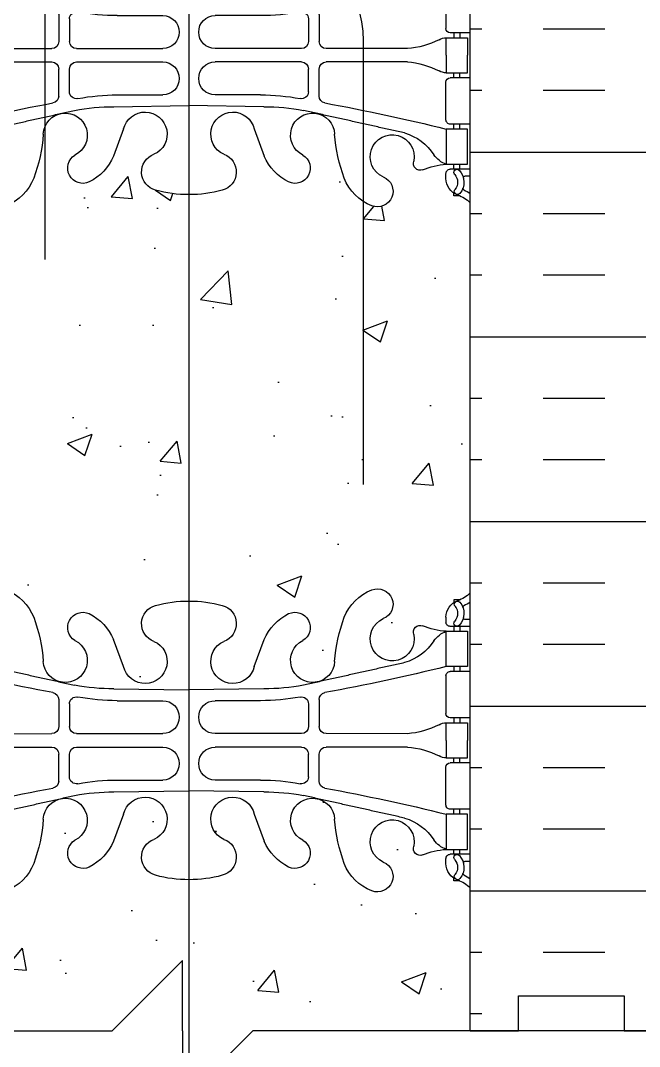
# Model space of a CAD drawing. Header units: inches. Extents: x 13.9 to 66.4, y 33.9 to 117.1.
# Drawn here: x 41.52 to 50.32, y 61.88 to 76.47 of the extents above; entities that cross this region are included whole.
import ezdxf

# ---------------------------------------------------------------- set-up
doc = ezdxf.new("R2010")
doc.units = ezdxf.units.IN
doc.header["$MEASUREMENT"] = 0
for name, color, linetype in [('HATCH', 12, 'Continuous'), ('line25', 2, 'Continuous'), ('LINE3', 3, 'Continuous'), ('LINE50', 5, 'Continuous'), ('LINE9', 9, 'Continuous'), ('TEXT', 4, 'Continuous'), ('Web_Edge', 9, 'Continuous')]:
    doc.layers.add(name, color=color, linetype=linetype)
pattern_1 = [(50, (0, 0), (3.586300913003767, -0.3137606749129755), [0.375, -4.125]), (355, (0, 0), (-0.693756668065, 3.760960668500059), [0.3, -3.3]), (100.4514, (0.2988584, -0.0261467), (2.892546908570108, 3.447197710304768), [0.31870095, -3.50571056]), (46.18420000000001, (0, 1), (5.336205243128222, -0.8275950716450904), [0.5625, -6.1875]), (96.6356, (0.444683725, 0.931033465), (4.673313527743517, 4.870589354502209), [0.47805144, -5.258565]), (351.1842, (0, 1), (4.673309725668136, 4.870593004626623), [0.45, -4.95]), (21, (0.5, 0.75), (2.984535260592308, -2.013094453326694), [0.375, -4.125]), (326.0000000000001, (0.5, 0.75), (1.216576659607909, 3.625750225234265), [0.3, -3.3]), (71.4514, (0.748711165, 0.58224197), (4.20111314290745, 1.612652483549762), [0.31870095, -3.50571056]), (37.50000000000001, (0, 0), (0.06079927658645334, 1.664469269156557), [0, -3.26, 0, -3.35, 0, -3.3125]), (7.499999999999999, (0, 0), (1.315347687210743, 1.972058559411801), [0, -1.91, 0, -3.185, 0, -1.2625]), (327.5, (-1.115, 0), (2.669112180862045, -0.112774358671899), [0, -1.25, 0, -3.9, 0, -5.175]), (317.5, (-1.615, 0), (2.915930846711931, 0.5005249116615882), [0, -1.625, 0, -2.59, 0, -3.675])]

# ---------------------------------------------------------------- blocks, each defined once
blk = doc.blocks.new('8 web')
at = {"layer": 'Web_Edge'}
for p, q in [((-3.853997003140194, 6.86827952785336), (-3.763997003139593, 6.868279527860238)), ((-3.763997003139593, 6.868279527860238), (-3.763997003136865, 6.826553467936094)), ((3.853997003141103, 6.86827952785336), (3.763997003140503, 6.868279527860238)), ((3.763997003140503, 6.868279527860238), (3.763997003137774, 6.826553467936094)), ((-4, 6.589430316153141), (-3.922121466731369, 6.589430316153255)), ((-3.653997003120821, 6.619430316172213), (-3.653997003117183, 6.551930316156017)), ((3.653997003121731, 6.619430316172213), (3.653997003118093, 6.551930316156017)), ((4.000000000000909, 6.589430316153141), (3.922121466732278, 6.589430316153255)), ((-4, 6.489430316153232), (-3.716497003117183, 6.489430316153175)), ((-3.853997003140194, 6.489430316153118), (-3.853997003140194, 6.419430316153182)), ((-3.763997003115037, 6.489430316153118), (-3.763997003110489, 6.419430316153182)), ((4.000000000000909, 6.489430316153232), (3.716497003118093, 6.489430316153175)), ((3.763997003115946, 6.489430316153118), (3.763997003111399, 6.419430316153182)), ((3.853997003141103, 6.489430316153118), (3.853997003141103, 6.419430316153182)), ((-0.9287872035524742, 5.917309984377482), (-1.071425045731758, 6.304154840108026)), ((0.9287872035533837, 5.917309984377482), (1.071425045732667, 6.304154840108026)), ((-4, 5.849430316153189), (-3.716497003117183, 5.849430316153303)), ((-3.853997003140194, 5.919430316153182), (-3.853997003140194, 5.849430316153246)), ((-3.763997003076838, 5.919430316153182), (-3.763997003072291, 5.849430316153303)), ((4.000000000000909, 5.849430316153189), (3.716497003118093, 5.849430316153303)), ((3.763997003077748, 5.919430316153182), (3.7639970030732, 5.849430316153303)), ((3.853997003141103, 5.919430316153182), (3.853997003141103, 5.849430316153246)), ((-3.653997003117183, 5.786930316153303), (-3.653997003117183, 5.251930316153278)), ((3.653997003118093, 5.786930316153303), (3.653997003118093, 5.251930316153278)), ((-1.066614961534469, 5.601262886436416), (7.096747594914632e-06, 5.585510282198129)), ((1.066614961535379, 5.601262886436416), (-7.09674668541993e-06, 5.585510282198129)), ((-1.851942903252166, 5.449504996249573), (-1.851942903253075, 5.064741179432531)), ((-1.019280473763047, 5.433378599095079), (-0.3723991529905106, 5.433378599095079)), ((1.019280473763956, 5.433378599095079), (0.3723991529914201, 5.433378599095079)), ((1.851942903253075, 5.449504996249573), (1.851942903253985, 5.064741179432531)), ((-1.699442903252475, 5.387449452432975), (-1.699442903252475, 5.064741202313598)), ((1.699442903253384, 5.387449452432975), (1.699442903253384, 5.064741202313598)), ((-4, 5.189430316153221), (-3.716497003117183, 5.189430316153278)), ((-3.853997003140648, 5.189430316153334), (-3.853997003140648, 5.119430316153341)), ((-3.763997003029544, 5.189430316153278), (-3.763997003024997, 5.119430316153341)), ((4.000000000000909, 5.189430316153221), (3.716497003118093, 5.189430316153278)), ((3.763997003030454, 5.189430316153278), (3.763997003025906, 5.119430316153341)), ((3.853997003141558, 5.189430316153334), (3.853997003141558, 5.119430316153341)), ((-3.106272903252375, 4.963960282198059), (-1.951875255857885, 4.964741202313519)), ((-1.599442903252566, 4.964741202313576), (-0.3723991529905106, 4.964741202313519)), ((1.599442903253475, 4.964741202313576), (0.3723991529914201, 4.964741202313519)), ((3.106272903253284, 4.963960282198059), (1.951875255858795, 4.964741202313519)), ((-3.106272903252375, 4.77490035010851), (-1.951875255857885, 4.77411942999305)), ((-1.851942903252166, 4.289355636056996), (-1.851942903253075, 4.674119452874038)), ((-1.699442903252475, 4.351411179873594), (-1.699442903252475, 4.67411942999297)), ((-1.599442903252566, 4.774119429992993), (-0.3723991529905106, 4.77411942999305)), ((1.599442903253475, 4.774119429992993), (0.3723991529914201, 4.77411942999305)), ((1.699442903253384, 4.351411179873594), (1.699442903253384, 4.67411942999297)), ((1.851942903253075, 4.289355636056996), (1.851942903253985, 4.674119452874038)), ((3.106272903253284, 4.77490035010851), (1.951875255858795, 4.77411942999305)), ((-4, 4.549430316153348), (-3.716497003117183, 4.549430316153291)), ((-3.853997003140648, 4.549430316153234), (-3.853997003140648, 4.619430316153228)), ((-3.763997003029544, 4.549430316153291), (-3.763997003024997, 4.619430316153228)), ((4.000000000000909, 4.549430316153348), (3.716497003118093, 4.549430316153291)), ((3.763997003030454, 4.549430316153291), (3.763997003025906, 4.619430316153228)), ((3.853997003141558, 4.549430316153234), (3.853997003141558, 4.619430316153228)), ((-3.653997003117183, 3.951930316153266), (-3.653997003117183, 4.486930316153291)), ((3.653997003118093, 3.951930316153266), (3.653997003118093, 4.486930316153291)), ((-1.019280473763047, 4.30548203321149), (-0.3723991529905106, 4.30548203321149)), ((1.019280473763956, 4.30548203321149), (0.3723991529914201, 4.30548203321149)), ((-1.066614961534469, 4.137597745870153), (7.096747594914632e-06, 4.15335035010844)), ((1.066614961535379, 4.137597745870153), (-7.09674668541993e-06, 4.15335035010844)), ((-4, 3.88943031615338), (-3.716497003117183, 3.889430316153266)), ((-3.853997003140194, 3.819430316153387), (-3.853997003140194, 3.889430316153323)), ((-3.763997003076838, 3.819430316153387), (-3.763997003072291, 3.889430316153266)), ((-0.9287872035524742, 3.821550647929087), (-1.071425045731758, 3.434705792198542)), ((0.9287872035533837, 3.821550647929087), (1.071425045732667, 3.434705792198542)), ((4.000000000000909, 3.88943031615338), (3.716497003118093, 3.889430316153266)), ((3.763997003077748, 3.819430316153387), (3.7639970030732, 3.889430316153266)), ((3.853997003141103, 3.819430316153387), (3.853997003141103, 3.889430316153323)), ((-4, 3.249430316153337), (-3.716497003117183, 3.249430316153394)), ((-3.853997003140194, 3.24943031615345), (-3.853997003140194, 3.319430316153387)), ((-3.763997003115037, 3.24943031615345), (-3.763997003110489, 3.319430316153387)), ((4.000000000000909, 3.249430316153337), (3.716497003118093, 3.249430316153394)), ((3.763997003115946, 3.24943031615345), (3.763997003111399, 3.319430316153387)), ((3.853997003141103, 3.24943031615345), (3.853997003141103, 3.319430316153387)), ((-4, 3.149430316153428), (-3.922121466731369, 3.149430316153314)), ((-3.653997003120821, 3.119430316134356), (-3.653997003117183, 3.186930316150551)), ((3.653997003121731, 3.119430316134356), (3.653997003118093, 3.186930316150551)), ((4.000000000000909, 3.149430316153428), (3.922121466732278, 3.149430316153314)), ((-3.853997003140194, 2.870581104453208), (-3.763997003139593, 2.87058110444633)), ((-3.763997003139593, 2.87058110444633), (-3.763997003136865, 2.912307164370475)), ((3.763997003140503, 2.87058110444633), (3.763997003137774, 2.912307164370475)), ((3.853997003141103, 2.870581104453208), (3.763997003140503, 2.87058110444633)), ((-3.853997003140194, -2.870581104453095), (-3.763997003139593, -2.870581104446217)), ((-3.763997003139593, -2.870581104446217), (-3.763997003136865, -2.912307164370361)), ((3.853997003141103, -2.870581104453095), (3.763997003140503, -2.870581104446217)), ((3.763997003140503, -2.870581104446217), (3.763997003137774, -2.912307164370361)), ((-4, -3.149430316153314), (-3.922121466731369, -3.1494303161532)), ((-3.653997003120821, -3.119430316134242), (-3.653997003117183, -3.186930316150438)), ((3.653997003121731, -3.119430316134242), (3.653997003118093, -3.186930316150438)), ((4.000000000000909, -3.149430316153314), (3.922121466732278, -3.1494303161532)), ((-4, -3.249430316153223), (-3.716497003117183, -3.24943031615328)), ((-3.853997003140194, -3.249430316153337), (-3.853997003140194, -3.319430316153273)), ((-3.763997003115037, -3.249430316153337), (-3.763997003110489, -3.319430316153273)), ((4.000000000000909, -3.249430316153223), (3.716497003118093, -3.24943031615328)), ((3.763997003115946, -3.249430316153337), (3.763997003111399, -3.319430316153273)), ((3.853997003141103, -3.249430316153337), (3.853997003141103, -3.319430316153273)), ((-0.9287872035524742, -3.821550647928973), (-1.071425045731758, -3.434705792198429)), ((0.9287872035533837, -3.821550647928973), (1.071425045732667, -3.434705792198429)), ((-4, -3.889430316153266), (-3.716497003117183, -3.889430316153152)), ((-3.853997003140194, -3.819430316153273), (-3.853997003140194, -3.889430316153209)), ((-3.763997003076838, -3.819430316153273), (-3.763997003072291, -3.889430316153152)), ((4.000000000000909, -3.889430316153266), (3.716497003118093, -3.889430316153152)), ((3.763997003077748, -3.819430316153273), (3.7639970030732, -3.889430316153152)), ((3.853997003141103, -3.819430316153273), (3.853997003141103, -3.889430316153209)), ((-3.653997003117183, -3.951930316153152), (-3.653997003117183, -4.486930316153178)), ((3.653997003118093, -3.951930316153152), (3.653997003118093, -4.486930316153178)), ((-1.066614961534469, -4.137597745870039), (7.096747594914632e-06, -4.153350350108326)), ((1.066614961535379, -4.137597745870039), (-7.09674668541993e-06, -4.153350350108326)), ((-1.851942903252166, -4.289355636056882), (-1.851942903253075, -4.674119452873924)), ((-1.699442903252475, -4.35141117987348), (-1.699442903252475, -4.674119429992857)), ((-1.019280473763047, -4.305482033211376), (-0.3723991529905106, -4.305482033211376)), ((1.019280473763956, -4.305482033211376), (0.3723991529914201, -4.305482033211376)), ((1.699442903253384, -4.35141117987348), (1.699442903253384, -4.674119429992857)), ((1.851942903253075, -4.289355636056882), (1.851942903253985, -4.674119452873924)), ((-4, -4.549430316153234), (-3.716497003117183, -4.549430316153178)), ((-3.853997003140648, -4.549430316153121), (-3.853997003140648, -4.619430316153114)), ((-3.763997003029544, -4.549430316153178), (-3.763997003024997, -4.619430316153114)), ((4.000000000000909, -4.549430316153234), (3.716497003118093, -4.549430316153178)), ((3.763997003030454, -4.549430316153178), (3.763997003025906, -4.619430316153114)), ((3.853997003141558, -4.549430316153121), (3.853997003141558, -4.619430316153114)), ((-3.106272903252375, -4.774900350108396), (-1.951875255857885, -4.774119429992936)), ((-1.599442903252566, -4.774119429992879), (-0.3723991529905106, -4.774119429992936)), ((1.599442903253475, -4.774119429992879), (0.3723991529914201, -4.774119429992936)), ((3.106272903253284, -4.774900350108396), (1.951875255858795, -4.774119429992936)), ((-3.106272903252375, -4.963960282197945), (-1.951875255857885, -4.964741202313405)), ((-1.851942903252166, -5.449504996249459), (-1.851942903253075, -5.064741179432417)), ((-1.699442903252475, -5.387449452432861), (-1.699442903252475, -5.064741202313485)), ((-1.599442903252566, -4.964741202313462), (-0.3723991529905106, -4.964741202313405)), ((1.599442903253475, -4.964741202313462), (0.3723991529914201, -4.964741202313405)), ((1.699442903253384, -5.387449452432861), (1.699442903253384, -5.064741202313485)), ((1.851942903253075, -5.449504996249459), (1.851942903253985, -5.064741179432417)), ((3.106272903253284, -4.963960282197945), (1.951875255858795, -4.964741202313405)), ((-4, -5.189430316153107), (-3.716497003117183, -5.189430316153164)), ((-3.853997003140648, -5.189430316153221), (-3.853997003140648, -5.119430316153228)), ((-3.763997003029544, -5.189430316153164), (-3.763997003024997, -5.119430316153228)), ((4.000000000000909, -5.189430316153107), (3.716497003118093, -5.189430316153164)), ((3.763997003030454, -5.189430316153164), (3.763997003025906, -5.119430316153228)), ((3.853997003141558, -5.189430316153221), (3.853997003141558, -5.119430316153228)), ((-3.653997003117183, -5.786930316153189), (-3.653997003117183, -5.251930316153164)), ((3.653997003118093, -5.786930316153189), (3.653997003118093, -5.251930316153164)), ((-1.019280473763047, -5.433378599094965), (-0.3723991529905106, -5.433378599094965)), ((1.019280473763956, -5.433378599094965), (0.3723991529914201, -5.433378599094965)), ((-1.066614961534469, -5.601262886436302), (7.096747594914632e-06, -5.585510282198015)), ((1.066614961535379, -5.601262886436302), (-7.09674668541993e-06, -5.585510282198015)), ((-4, -5.849430316153075), (-3.716497003117183, -5.849430316153189)), ((-3.853997003140194, -5.919430316153068), (-3.853997003140194, -5.849430316153132)), ((-3.763997003076838, -5.919430316153068), (-3.763997003072291, -5.849430316153189)), ((-0.9287872035524742, -5.917309984377368), (-1.071425045731758, -6.304154840107913)), ((0.9287872035533837, -5.917309984377368), (1.071425045732667, -6.304154840107913)), ((4.000000000000909, -5.849430316153075), (3.716497003118093, -5.849430316153189)), ((3.763997003077748, -5.919430316153068), (3.7639970030732, -5.849430316153189)), ((3.853997003141103, -5.919430316153068), (3.853997003141103, -5.849430316153132)), ((-4, -6.489430316153118), (-3.716497003117183, -6.489430316153062)), ((-3.853997003140194, -6.489430316153005), (-3.853997003140194, -6.419430316153068)), ((-3.763997003115037, -6.489430316153005), (-3.763997003110489, -6.419430316153068)), ((-3.653997003120821, -6.6194303161721), (-3.653997003117183, -6.551930316155904)), ((3.653997003121731, -6.6194303161721), (3.653997003118093, -6.551930316155904)), ((4.000000000000909, -6.489430316153118), (3.716497003118093, -6.489430316153062)), ((3.763997003115946, -6.489430316153005), (3.763997003111399, -6.419430316153068)), ((3.853997003141103, -6.489430316153005), (3.853997003141103, -6.419430316153068)), ((-4, -6.589430316153027), (-3.922121466731369, -6.589430316153141)), ((4.000000000000909, -6.589430316153027), (3.922121466732278, -6.589430316153141)), ((-3.763997003139593, -6.868279527860125), (-3.763997003136865, -6.82655346793598)), ((3.763997003140503, -6.868279527860125), (3.763997003137774, -6.82655346793598)), ((-3.853997003140194, -6.868279527853247), (-3.763997003139593, -6.868279527860125)), ((3.853997003141103, -6.868279527853247), (3.763997003140503, -6.868279527860125))]:
    blk.add_line(p, q, dxfattribs=at)
for points in [[(-3.958997003125205, 5.919430316153182), (-3.658997003125023, 5.919430316153182), (-3.658997003125023, 6.419430316153182), (-3.958997003125205, 6.419430316153182)], [(3.958997003126115, 5.919430316153182), (3.658997003125933, 5.919430316153182), (3.658997003125933, 6.419430316153182), (3.958997003126115, 6.419430316153182)], [(-3.958997003125205, 3.819430316153387), (-3.658997003125023, 3.819430316153387), (-3.658997003125023, 3.319430316153387), (-3.958997003125205, 3.319430316153387)], [(3.958997003126115, 3.819430316153387), (3.658997003125933, 3.819430316153387), (3.658997003125933, 3.319430316153387), (3.958997003126115, 3.319430316153387)], [(-3.958997003125205, -3.819430316153273), (-3.658997003125023, -3.819430316153273), (-3.658997003125023, -3.319430316153273), (-3.958997003125205, -3.319430316153273)], [(3.958997003126115, -3.819430316153273), (3.658997003125933, -3.819430316153273), (3.658997003125933, -3.319430316153273), (3.958997003126115, -3.319430316153273)], [(-3.958997003125205, -5.919430316153068), (-3.658997003125023, -5.919430316153068), (-3.658997003125023, -6.419430316153068), (-3.958997003125205, -6.419430316153068)], [(3.958997003126115, -5.919430316153068), (3.658997003125933, -5.919430316153068), (3.658997003125933, -6.419430316153068), (3.958997003126115, -6.419430316153068)]]:
    blk.add_lwpolyline(points, close=True, dxfattribs=at)
for points in [[(-3.658997003039985, 4.869430316153341), (-3.658997003039985, 5.119430316153341), (-3.958997003040167, 5.119430316153341), (-3.958997003040167, 4.869430316153341)], [(3.658997003040895, 4.869430316153341), (3.658997003040895, 5.119430316153341), (3.958997003041077, 5.119430316153341), (3.958997003041077, 4.869430316153341)], [(-3.658997003039985, 4.869430316153228), (-3.658997003039985, 4.619430316153228), (-3.958997003040167, 4.619430316153228), (-3.958997003040167, 4.869430316153228)], [(3.658997003040895, 4.869430316153228), (3.658997003040895, 4.619430316153228), (3.958997003041077, 4.619430316153228), (3.958997003041077, 4.869430316153228)], [(-3.658997003039985, -4.869430316153114), (-3.658997003039985, -4.619430316153114), (-3.958997003040167, -4.619430316153114), (-3.958997003040167, -4.869430316153114)], [(3.658997003040895, -4.869430316153114), (3.658997003040895, -4.619430316153114), (3.958997003041077, -4.619430316153114), (3.958997003041077, -4.869430316153114)], [(-3.658997003039985, -4.869430316153228), (-3.658997003039985, -5.119430316153228), (-3.958997003040167, -5.119430316153228), (-3.958997003040167, -4.869430316153228)], [(3.658997003040895, -4.869430316153228), (3.658997003040895, -5.119430316153228), (3.958997003041077, -5.119430316153228), (3.958997003041077, -4.869430316153228)]]:
    blk.add_lwpolyline(points, dxfattribs=at)
for centre, radius, start, end in [((-2.681421366221457, 6.803745996483656), 0.22, 68.19625201055833, 248.1962520105583), ((-2.838670691485731, 6.374948915972766), 0.6766585701930063, 21.12389215302154, 69.31974716749635), ((2.838670691486641, 6.374948915972766), 0.6766585701930063, 110.6802528325037, 158.8761078469785), ((2.681421366222366, 6.803745996483656), 0.22, 291.8037479894417, 111.8037479894417), ((-3.653997003110817, 7.326537097336143), 0.5, 226.210888829619, 250.5287793646984), ((-3.903997003120821, 6.619430316153171), 0.25, 4.360973023723161e-09, 70.52877936469841), ((3.903997003121731, 6.619430316153171), 0.25, 109.4712206353016, 179.999999995639), ((3.653997003111726, 7.326537097336143), 0.5, 289.4712206353016, 313.7891111703809), ((-3.653997003110817, 7.326537097336143), 0.6, 234.7832160478548, 245.074770714525), ((-3.660289594665755, 6.673989722486283), 0.25, 140.1145119962654, 222.4608678427918), ((-3.916079213669946, 6.763519488625207), 0.02103171283708721, 343.464004044617, 63.99572765969176), ((-3.81805596572076, 6.804886415825138), 0.04500919725254051, 321.4480006460014, 139.1878992020099), ((-3.660289594665755, 6.673989722486283), 0.16, 140.0000771989565, 222.4608678427526), ((-0.4057264091229627, 6.528802424740149), 0.2680134754942133, 104.7891923591787, 250.0337521459179), ((-0.01154364793273999, 5.096020558612508), 1.754017427683611, 89.62291875159406, 105.2918337453967), ((0.01154364793364948, 5.096020558612508), 1.754017427683611, 74.70816625460336, 90.37708124840593), ((0.4057264091238721, 6.528802424740149), 0.2680134754942133, 289.9662478540821, 75.21080764082132), ((3.818055965721669, 6.804886415825138), 0.04500919725254051, 40.8121007979901, 218.5519993539986), ((3.660289594666665, 6.673989722486283), 0.16, 317.5391321572474, 39.99992280104347), ((3.660289594666665, 6.673989722486283), 0.25, 317.5391321572082, 39.88548800373463), ((3.916079213670855, 6.763519488625207), 0.02103171283708721, 116.0042723403082, 196.535995955383), ((3.653997003111726, 7.326537097336143), 0.6, 294.9252292854749, 305.2167839521452), ((-3.921917470907829, 6.609012775359531), 0.01958352171754351, 269.4031558122728, 15.49009993730635), ((-3.811526004136795, 6.535596989836279), 0.04500000000006049, 222.4608678430199, 42.46086784271334), ((-2.889701643524404, 6.312634391350457), 0.3135313569610182, 168.5886214204465, 66.19163366381188), ((-4.429612482915672, 5.809951244737022), 2.364765241385946, 4.389472792842292, 20.00150772147328), ((-1.507386690568637, 6.472966012446022), 0.2173766041081271, 65.52643918041878, 238.5370110159671), ((-1.758136778094013, 6.002798762380849), 0.7499256556133269, 23.69375288972423, 62.97047426079738), ((1.758136778094922, 6.002798762380849), 0.7499256556133269, 117.0295257392026, 156.3062471102758), ((1.507386690569547, 6.472966012446022), 0.2173766041081271, 301.4629889840329, 114.4735608195812), ((4.429612482916582, 5.809951244737022), 2.364765241385946, 159.9984922785267, 175.6105272071577), ((2.889701643525314, 6.312634391350457), 0.3135313569610182, 113.8083663361881, 11.4113785795535), ((3.811526004137704, 6.535596989836279), 0.04500000000006049, 137.5391321572867, 317.5391321569801), ((3.921917470908738, 6.609012775359531), 0.01958352171754351, 164.5099000626936, 270.5968441877272), ((-3.716497003117183, 6.551930316153175), 0.0625, 270, 2.605510395054913e-09), ((-3.713864132316303, 7.415209276080191), 0.9972893957618358, 273.1537916446707, 293.1467017239318), ((-3.781405654282935, 6.076826453632918), 0.3638149041640656, 34.97751374817536, 70.33874127345712), ((-3.288059020926084, 6.407518382645833), 0.0967706443678472, 340.155129330284, 110.4330670055228), ((3.288059020926994, 6.407518382645833), 0.0967706443678472, 69.56693299447723, 199.844870669716), ((3.713864132317212, 7.415209276080191), 0.9972893957618358, 246.8532982760683, 266.8462083553292), ((3.781405654283844, 6.076826453632918), 0.3638149041640656, 109.6612587265429, 145.0224862518246), ((3.716497003118093, 6.551930316153175), 0.0625, 179.9999999973945, 270), ((-2.858286758964823, 6.688056504967449), 0.7434990637615071, 212.7919165278158, 253.8107114574971), ((-1.758609464946403, 6.005905066990692), 0.3135313569610182, 182.735710410989, 63.93482587795434), ((-0.6238100306209162, 5.990048115977174), 0.3135313569610182, 193.4146339816162, 66.19163366381188), ((0.6238100306218257, 5.990048115977174), 0.3135313569610182, 113.8083663361881, 346.5853660183838), ((1.758609464947313, 6.005905066990692), 0.3135313569610182, 116.0651741220457, 357.264289589011), ((2.858286758965733, 6.688056504967449), 0.7434990637615071, 286.1892885425029, 327.2080834721843), ((-3.716497003117183, 5.786930316153303), 0.0625, 0, 90.00000000002606), ((3.149606643356947, 33.3398003058673), 28.25303123538609, 256.0552188302859, 259.6343408131778), ((-3.149606643356037, 33.3398003058673), 28.25303123538609, 280.3656591868222, 283.9447811697141), ((3.716497003118093, 5.786930316153303), 0.0625, 89.99999999997395, 180), ((-1.95194290325253, 5.449504996249857), 0.1, 359.9999999998371, 79.63434081307176), ((-1.071795055228449, 8.585185089815468), 2.983926699701089, 259.2546164297388, 270.0994654645017), ((1.071795055229359, 8.585185089815468), 2.983926699701089, 269.9005345354983, 280.7453835702613), ((1.951942903253439, 5.449504996249857), 0.1, 100.3656591869282, 180.0000000001629), ((-1.599442903252566, 5.387449452432975), 0.1, 79.25461642981799, 180), ((-1.024460567457027, 8.41730080247413), 2.983926699701089, 259.2546164297388, 270.0994654645017), ((-0.3723991529905106, 5.199059900704299), 0.2343186983907799, 270, 90), ((0.3723991529914201, 5.199059900704299), 0.2343186983907799, 90, 270), ((1.024460567457936, 8.41730080247413), 2.983926699701089, 269.9005345354983, 280.7453835702613), ((1.599442903253475, 5.387449452432975), 0.1, 0, 100.745383570182), ((-3.716497003117183, 5.251930316153278), 0.0625, 270.000000000026, 0), ((3.716497003118093, 5.251930316153278), 0.0625, 180, 269.9999999999739), ((-3.663119758126868, 4.900746656763886), 0.218722518258797, 60.49374658855962, 88.91995365505842), ((3.663119758127777, 4.900746656763886), 0.218722518258797, 91.08004634494158, 119.5062534114404), ((-3.021401017361313, 6.120593489195755), 1.159742907951804, 242.5843952407368, 265.8032493073773), ((-1.951942903252984, 5.064741179432644), 0.1, 270.0387591052462, 359.9999999999251), ((-1.599442903252566, 5.064741202313598), 0.1, 180, 270), ((1.599442903253475, 5.064741202313598), 0.1, 270, 0), ((1.951942903253894, 5.064741179432644), 0.1, 180.0000000000749, 269.9612408947538), ((3.021401017362223, 6.120593489195755), 1.159742907951804, 274.1967506926227, 297.4156047592632), ((-3.021401017361313, 3.618267143110813), 1.159742907951804, 94.19675069262267, 117.4156047592631), ((-1.951942903252984, 4.674119452873924), 0.1, 7.490842385782874e-11, 89.96124089475377), ((-1.599442903252566, 4.67411942999297), 0.1, 90, 180), ((-0.3723991529905106, 4.53980073160227), 0.2343186983907799, 270, 90), ((0.3723991529914201, 4.53980073160227), 0.2343186983907799, 90, 270), ((1.599442903253475, 4.67411942999297), 0.1, 0, 90), ((1.951942903253894, 4.674119452873924), 0.1, 90.03875910524623, 179.9999999999251), ((3.021401017362223, 3.618267143110813), 1.159742907951804, 62.58439524073683, 85.80324930737731), ((-3.716497003117183, 4.486930316153291), 0.0625, 0, 89.99999999997395), ((-3.663119758126868, 4.838113975542683), 0.218722518258797, 271.0800463449416, 299.5062534114404), ((3.663119758127777, 4.838113975542683), 0.218722518258797, 240.4937465885596, 268.9199536550584), ((3.716497003118093, 4.486930316153291), 0.0625, 90.00000000002606, 180), ((-1.95194290325253, 4.289355636056712), 0.1, 280.3656591869283, 1.628443996909321e-10), ((-1.599442903252566, 4.351411179873594), 0.1, 180, 280.7453835701821), ((-1.024460567457027, 1.321559829832438), 2.983926699701089, 89.90053453549825, 100.7453835702613), ((1.024460567457936, 1.321559829832438), 2.983926699701089, 79.25461642973876, 90.09946546450175), ((1.599442903253475, 4.351411179873594), 0.1, 259.254616429818, 0), ((1.951942903253439, 4.289355636056712), 0.1, 179.9999999998372, 259.6343408130717), ((3.149606643356947, -23.60093967356073), 28.25303123538609, 100.3656591868222, 103.9447811697141), ((-1.071795055228449, 1.153675542491101), 2.983926699701089, 89.90053453549825, 100.7453835702613), ((1.071795055229359, 1.153675542491101), 2.983926699701089, 79.25461642973876, 90.09946546450175), ((-3.149606643356037, -23.60093967356073), 28.25303123538609, 76.0552188302859, 79.6343408131778), ((-3.716497003117183, 3.951930316153266), 0.0625, 269.9999999999739, 0), ((-1.758609464946403, 3.732955565315876), 0.3135313569610182, 296.0651741220457, 177.2642895890109), ((-0.6238100306209162, 3.748812516329394), 0.3135313569610182, 293.8083663361881, 166.5853660183839), ((0.6238100306218257, 3.748812516329394), 0.3135313569610182, 13.41463398161616, 246.1916336638118), ((1.758609464947313, 3.732955565315876), 0.3135313569610182, 2.735710410989059, 243.9348258779544), ((3.716497003118093, 3.951930316153266), 0.0625, 180, 270.000000000026), ((-2.858286758964823, 3.05080412733912), 0.7434990637615071, 106.1892885425029, 147.2080834721842), ((-2.889701643524404, 3.426226240956112), 0.3135313569610182, 293.8083663361881, 191.4113785795535), ((-4.429612482915672, 3.928909387569547), 2.364765241385946, 339.9984922785267, 355.6105272071577), ((4.429612482916582, 3.928909387569547), 2.364765241385946, 184.3894727928423, 200.0015077214733), ((2.889701643525314, 3.426226240956112), 0.3135313569610182, 348.5886214204465, 246.1916336638118), ((2.858286758965733, 3.05080412733912), 0.7434990637615071, 32.79191652781575, 73.81071145749713), ((-3.781405654282935, 3.66203417867365), 0.3638149041640656, 289.6612587265429, 325.0224862518247), ((-3.288059020926084, 3.331342249660736), 0.0967706443678472, 249.5669329944772, 19.84487066971599), ((-1.507386690568637, 3.265894619860546), 0.2173766041081271, 121.4629889840329, 294.4735608195812), ((-1.758136778094013, 3.73606186992572), 0.7499256556133269, 297.0295257392026, 336.3062471102758), ((-0.4057264091229627, 3.210058207566419), 0.2680134754942133, 109.9662478540821, 255.2108076408213), ((0.4057264091238721, 3.210058207566419), 0.2680134754942133, 284.7891923591787, 70.03375214591796), ((1.758136778094922, 3.73606186992572), 0.7499256556133269, 203.6937528897242, 242.9704742607974), ((1.507386690569547, 3.265894619860546), 0.2173766041081271, 245.5264391804187, 58.5370110159671), ((3.288059020926994, 3.331342249660736), 0.0967706443678472, 160.155129330284, 290.4330670055227), ((3.781405654283844, 3.66203417867365), 0.3638149041640656, 214.9775137481754, 250.3387412734571), ((-3.660289594665755, 3.064870909820286), 0.25, 137.5391321572082, 219.8854880037346), ((-3.811526004136795, 3.20326364247029), 0.04500000000006049, 317.5391321572866, 137.5391321569802), ((-3.716497003117183, 3.186930316153394), 0.0625, 359.9999999973945, 90), ((-3.713864132316303, 2.323651356226378), 0.9972893957618358, 66.85329827606827, 86.84620835532922), ((3.713864132317212, 2.323651356226378), 0.9972893957618358, 93.15379164467078, 113.1467017239317), ((3.716497003118093, 3.186930316153394), 0.0625, 90, 180.0000000026055), ((3.811526004137704, 3.20326364247029), 0.04500000000006049, 42.46086784301984, 222.4608678427133), ((3.660289594666665, 3.064870909820286), 0.25, 320.1145119962654, 42.46086784279177), ((-3.921917470907829, 3.129847856947038), 0.01958352171754351, 344.5099000626936, 90.59684418772727), ((-3.903997003120821, 3.119430316153398), 0.25, 289.4712206353016, 359.999999995639), ((-3.660289594665755, 3.064870909820286), 0.16, 137.5391321572475, 219.9999228010435), ((-2.681421366221457, 2.935114635822913), 0.22, 111.8037479894417, 291.8037479894417), ((-2.838670691485731, 3.363911716333803), 0.6766585701930063, 290.6802528325036, 338.8761078469785), ((2.838670691486641, 3.363911716333803), 0.6766585701930063, 201.1238921530215, 249.3197471674964), ((2.681421366222366, 2.935114635822913), 0.22, 248.1962520105583, 68.19625201055833), ((3.903997003121731, 3.119430316153398), 0.25, 180.000000004361, 250.5287793646984), ((3.660289594666665, 3.064870909820286), 0.16, 320.0000771989565, 42.46086784275256), ((3.921917470908738, 3.129847856947038), 0.01958352171754351, 89.40315581227276, 195.4900999373064), ((-3.653997003110817, 2.412323534970426), 0.6, 114.9252292854749, 125.2167839521452), ((-3.916079213669946, 2.975341143681362), 0.02103171283708721, 296.0042723403083, 16.535995955383), ((-3.81805596572076, 2.933974216481431), 0.04500919725254051, 220.8121007979901, 38.55199935399858), ((-0.01154364793273999, 4.64284007369406), 1.754017427683611, 254.7081662546034, 270.3770812484059), ((0.01154364793364948, 4.64284007369406), 1.754017427683611, 269.6229187515941, 285.2918337453966), ((3.818055965721669, 2.933974216481431), 0.04500919725254051, 141.4480006460014, 319.1878992020099), ((3.916079213670855, 2.975341143681362), 0.02103171283708721, 163.464004044617, 243.9957276596917), ((3.653997003111726, 2.412323534970426), 0.6, 54.78321604785479, 65.07477071452507), ((-3.653997003110817, 2.412323534970426), 0.5, 109.4712206353016, 133.7891111703809), ((3.653997003111726, 2.412323534970426), 0.5, 46.21088882961905, 70.52877936469841), ((-2.681421366221457, -2.935114635822799), 0.22, 68.19625201055833, 248.1962520105583), ((-2.838670691485731, -3.363911716333689), 0.6766585701930063, 21.12389215302154, 69.31974716749635), ((2.838670691486641, -3.363911716333689), 0.6766585701930063, 110.6802528325037, 158.8761078469785), ((2.681421366222366, -2.935114635822799), 0.22, 291.8037479894417, 111.8037479894417), ((-3.653997003110817, -2.412323534970312), 0.5, 226.210888829619, 250.5287793646984), ((-3.653997003110817, -2.412323534970312), 0.6, 234.7832160478548, 245.074770714525), ((-3.660289594665755, -3.064870909820172), 0.25, 140.1145119962654, 222.4608678427918), ((-3.81805596572076, -2.933974216481317), 0.04500919725254051, 321.4480006460014, 139.1878992020099), ((-3.903997003120821, -3.119430316153284), 0.25, 4.360973023723161e-09, 70.52877936469841), ((-0.01154364793273999, -4.642840073693947), 1.754017427683611, 89.62291875159406, 105.2918337453967), ((0.01154364793364948, -4.642840073693947), 1.754017427683611, 74.70816625460336, 90.37708124840593), ((3.903997003121731, -3.119430316153284), 0.25, 109.4712206353016, 179.999999995639), ((3.818055965721669, -2.933974216481317), 0.04500919725254051, 40.8121007979901, 218.5519993539986), ((3.653997003111726, -2.412323534970312), 0.5, 289.4712206353016, 313.7891111703809), ((3.660289594666665, -3.064870909820172), 0.25, 317.5391321572082, 39.88548800373463), ((3.653997003111726, -2.412323534970312), 0.6, 294.9252292854749, 305.2167839521452), ((-3.916079213669946, -2.975341143681248), 0.02103171283708721, 343.464004044617, 63.99572765969176), ((-3.660289594665755, -3.064870909820172), 0.16, 140.0000771989565, 222.4608678427526), ((-1.507386690568637, -3.265894619860433), 0.2173766041081271, 65.52643918041878, 238.5370110159671), ((-0.4057264091229627, -3.210058207566306), 0.2680134754942133, 104.7891923591787, 250.0337521459179), ((0.4057264091238721, -3.210058207566306), 0.2680134754942133, 289.9662478540821, 75.21080764082132), ((1.507386690569547, -3.265894619860433), 0.2173766041081271, 301.4629889840329, 114.4735608195812), ((3.660289594666665, -3.064870909820172), 0.16, 317.5391321572474, 39.99992280104347), ((3.916079213670855, -2.975341143681248), 0.02103171283708721, 116.0042723403082, 196.535995955383), ((-3.921917470907829, -3.129847856946924), 0.01958352171754351, 269.4031558122728, 15.49009993730635), ((-3.811526004136795, -3.203263642470176), 0.04500000000006049, 222.4608678430199, 42.46086784271334), ((-3.716497003117183, -3.18693031615328), 0.0625, 270, 2.605510395054913e-09), ((-2.889701643524404, -3.426226240955998), 0.3135313569610182, 168.5886214204465, 66.19163366381188), ((-4.429612482915672, -3.928909387569433), 2.364765241385946, 4.389472792842292, 20.00150772147328), ((-1.758136778094013, -3.736061869925607), 0.7499256556133269, 23.69375288972423, 62.97047426079738), ((1.758136778094922, -3.736061869925607), 0.7499256556133269, 117.0295257392026, 156.3062471102758), ((4.429612482916582, -3.928909387569433), 2.364765241385946, 159.9984922785267, 175.6105272071577), ((2.889701643525314, -3.426226240955998), 0.3135313569610182, 113.8083663361881, 11.4113785795535), ((3.716497003118093, -3.18693031615328), 0.0625, 179.9999999973945, 270), ((3.811526004137704, -3.203263642470176), 0.04500000000006049, 137.5391321572867, 317.5391321569801), ((3.921917470908738, -3.129847856946924), 0.01958352171754351, 164.5099000626936, 270.5968441877272), ((-3.713864132316303, -2.323651356226264), 0.9972893957618358, 273.1537916446707, 293.1467017239318), ((-3.781405654282935, -3.662034178673537), 0.3638149041640656, 34.97751374817536, 70.33874127345712), ((-3.288059020926084, -3.331342249660622), 0.0967706443678472, 340.155129330284, 110.4330670055228), ((3.288059020926994, -3.331342249660622), 0.0967706443678472, 69.56693299447723, 199.844870669716), ((3.713864132317212, -2.323651356226264), 0.9972893957618358, 246.8532982760683, 266.8462083553292), ((3.781405654283844, -3.662034178673537), 0.3638149041640656, 109.6612587265429, 145.0224862518246), ((-2.858286758964823, -3.050804127339006), 0.7434990637615071, 212.7919165278158, 253.8107114574971), ((-1.758609464946403, -3.732955565315763), 0.3135313569610182, 182.735710410989, 63.93482587795434), ((-0.6238100306209162, -3.748812516329281), 0.3135313569610182, 193.4146339816162, 66.19163366381188), ((0.6238100306218257, -3.748812516329281), 0.3135313569610182, 113.8083663361881, 346.5853660183838), ((1.758609464947313, -3.732955565315763), 0.3135313569610182, 116.0651741220457, 357.264289589011), ((2.858286758965733, -3.050804127339006), 0.7434990637615071, 286.1892885425029, 327.2080834721843), ((-3.716497003117183, -3.951930316153152), 0.0625, 0, 90.00000000002606), ((3.149606643356947, 23.60093967356084), 28.25303123538609, 256.0552188302859, 259.6343408131778), ((-3.149606643356037, 23.60093967356084), 28.25303123538609, 280.3656591868222, 283.9447811697141), ((3.716497003118093, -3.951930316153152), 0.0625, 89.99999999997395, 180), ((-1.95194290325253, -4.289355636056598), 0.1, 359.9999999998371, 79.63434081307176), ((-1.071795055228449, -1.153675542490987), 2.983926699701089, 259.2546164297388, 270.0994654645017), ((1.071795055229359, -1.153675542490987), 2.983926699701089, 269.9005345354983, 280.7453835702613), ((1.951942903253439, -4.289355636056598), 0.1, 100.3656591869282, 180.0000000001629), ((-1.599442903252566, -4.35141117987348), 0.1, 79.25461642981799, 180), ((-1.024460567457027, -1.321559829832324), 2.983926699701089, 259.2546164297388, 270.0994654645017), ((-0.3723991529905106, -4.539800731602156), 0.2343186983907799, 270, 90), ((0.3723991529914201, -4.539800731602156), 0.2343186983907799, 90, 270), ((1.024460567457936, -1.321559829832324), 2.983926699701089, 269.9005345354983, 280.7453835702613), ((1.599442903253475, -4.35141117987348), 0.1, 0, 100.745383570182), ((-3.716497003117183, -4.486930316153178), 0.0625, 270.000000000026, 0), ((3.716497003118093, -4.486930316153178), 0.0625, 180, 269.9999999999739), ((-3.663119758126868, -4.838113975542569), 0.218722518258797, 60.49374658855962, 88.91995365505842), ((-3.021401017361313, -3.6182671431107), 1.159742907951804, 242.5843952407368, 265.8032493073773), ((3.021401017362223, -3.6182671431107), 1.159742907951804, 274.1967506926227, 297.4156047592632), ((3.663119758127777, -4.838113975542569), 0.218722518258797, 91.08004634494158, 119.5062534114404), ((-1.951942903252984, -4.674119452873811), 0.1, 270.0387591052462, 359.9999999999251), ((-1.599442903252566, -4.674119429992857), 0.1, 180, 270), ((1.599442903253475, -4.674119429992857), 0.1, 270, 0), ((1.951942903253894, -4.674119452873811), 0.1, 180.0000000000749, 269.9612408947538), ((-3.663119758126868, -4.900746656763772), 0.218722518258797, 271.0800463449416, 299.5062534114404), ((-3.021401017361313, -6.120593489195642), 1.159742907951804, 94.19675069262267, 117.4156047592631), ((-1.951942903252984, -5.064741179432531), 0.1, 7.490842385782874e-11, 89.96124089475377), ((-1.599442903252566, -5.064741202313485), 0.1, 90, 180), ((-0.3723991529905106, -5.199059900704185), 0.2343186983907799, 270, 90), ((0.3723991529914201, -5.199059900704185), 0.2343186983907799, 90, 270), ((1.599442903253475, -5.064741202313485), 0.1, 0, 90), ((1.951942903253894, -5.064741179432531), 0.1, 90.03875910524623, 179.9999999999251), ((3.021401017362223, -6.120593489195642), 1.159742907951804, 62.58439524073683, 85.80324930737731), ((3.663119758127777, -4.900746656763772), 0.218722518258797, 240.4937465885596, 268.9199536550584), ((-3.716497003117183, -5.251930316153164), 0.0625, 0, 89.99999999997395), ((3.716497003118093, -5.251930316153164), 0.0625, 90.00000000002606, 180), ((-1.599442903252566, -5.387449452432861), 0.1, 180, 280.7453835701821), ((1.599442903253475, -5.387449452432861), 0.1, 259.254616429818, 0), ((-1.95194290325253, -5.449504996249743), 0.1, 280.3656591869283, 1.628443996909321e-10), ((-1.024460567457027, -8.417300802474017), 2.983926699701089, 89.90053453549825, 100.7453835702613), ((1.024460567457936, -8.417300802474017), 2.983926699701089, 79.25461642973876, 90.09946546450175), ((1.951942903253439, -5.449504996249743), 0.1, 179.9999999998372, 259.6343408130717), ((3.149606643356947, -33.33980030586719), 28.25303123538609, 100.3656591868222, 103.9447811697141), ((-1.071795055228449, -8.585185089815354), 2.983926699701089, 89.90053453549825, 100.7453835702613), ((-0.6238100306209162, -5.990048115977061), 0.3135313569610182, 293.8083663361881, 166.5853660183839), ((0.6238100306218257, -5.990048115977061), 0.3135313569610182, 13.41463398161616, 246.1916336638118), ((1.071795055229359, -8.585185089815354), 2.983926699701089, 79.25461642973876, 90.09946546450175), ((-3.149606643356037, -33.33980030586719), 28.25303123538609, 76.0552188302859, 79.6343408131778), ((-3.716497003117183, -5.786930316153189), 0.0625, 269.9999999999739, 0), ((-1.758609464946403, -6.005905066990579), 0.3135313569610182, 296.0651741220457, 177.2642895890109), ((1.758609464947313, -6.005905066990579), 0.3135313569610182, 2.735710410989059, 243.9348258779544), ((3.716497003118093, -5.786930316153189), 0.0625, 180, 270.000000000026), ((-2.858286758964823, -6.688056504967335), 0.7434990637615071, 106.1892885425029, 147.2080834721842), ((2.858286758965733, -6.688056504967335), 0.7434990637615071, 32.79191652781575, 73.81071145749713), ((-2.889701643524404, -6.312634391350343), 0.3135313569610182, 293.8083663361881, 191.4113785795535), ((-4.429612482915672, -5.809951244736908), 2.364765241385946, 339.9984922785267, 355.6105272071577), ((4.429612482916582, -5.809951244736908), 2.364765241385946, 184.3894727928423, 200.0015077214733), ((2.889701643525314, -6.312634391350343), 0.3135313569610182, 348.5886214204465, 246.1916336638118), ((-3.781405654282935, -6.076826453632805), 0.3638149041640656, 289.6612587265429, 325.0224862518247), ((-3.288059020926084, -6.407518382645719), 0.0967706443678472, 249.5669329944772, 19.84487066971599), ((-1.507386690568637, -6.472966012445909), 0.2173766041081271, 121.4629889840329, 294.4735608195812), ((-1.758136778094013, -6.002798762380735), 0.7499256556133269, 297.0295257392026, 336.3062471102758), ((-0.4057264091229627, -6.528802424740036), 0.2680134754942133, 109.9662478540821, 255.2108076408213), ((0.4057264091238721, -6.528802424740036), 0.2680134754942133, 284.7891923591787, 70.03375214591796), ((1.758136778094922, -6.002798762380735), 0.7499256556133269, 203.6937528897242, 242.9704742607974), ((1.507386690569547, -6.472966012445909), 0.2173766041081271, 245.5264391804187, 58.5370110159671), ((3.288059020926994, -6.407518382645719), 0.0967706443678472, 160.155129330284, 290.4330670055227), ((3.781405654283844, -6.076826453632805), 0.3638149041640656, 214.9775137481754, 250.3387412734571), ((-3.660289594665755, -6.673989722486169), 0.25, 137.5391321572082, 219.8854880037346), ((-3.811526004136795, -6.535596989836165), 0.04500000000006049, 317.5391321572866, 137.5391321569802), ((-3.716497003117183, -6.551930316153062), 0.0625, 359.9999999973945, 90), ((-3.713864132316303, -7.415209276080077), 0.9972893957618358, 66.85329827606827, 86.84620835532922), ((3.713864132317212, -7.415209276080077), 0.9972893957618358, 93.15379164467078, 113.1467017239317), ((3.716497003118093, -6.551930316153062), 0.0625, 90, 180.0000000026055), ((3.811526004137704, -6.535596989836165), 0.04500000000006049, 42.46086784301984, 222.4608678427133), ((3.660289594666665, -6.673989722486169), 0.25, 320.1145119962654, 42.46086784279177), ((-3.921917470907829, -6.609012775359417), 0.01958352171754351, 344.5099000626936, 90.59684418772727), ((-3.903997003120821, -6.619430316153057), 0.25, 289.4712206353016, 359.999999995639), ((-3.660289594665755, -6.673989722486169), 0.16, 137.5391321572475, 219.9999228010435), ((-2.681421366221457, -6.803745996483542), 0.22, 111.8037479894417, 291.8037479894417), ((-2.838670691485731, -6.374948915972652), 0.6766585701930063, 290.6802528325036, 338.8761078469785), ((2.838670691486641, -6.374948915972652), 0.6766585701930063, 201.1238921530215, 249.3197471674964), ((2.681421366222366, -6.803745996483542), 0.22, 248.1962520105583, 68.19625201055833), ((3.903997003121731, -6.619430316153057), 0.25, 180.000000004361, 250.5287793646984), ((3.660289594666665, -6.673989722486169), 0.16, 320.0000771989565, 42.46086784275256), ((3.921917470908738, -6.609012775359417), 0.01958352171754351, 89.40315581227276, 195.4900999373064), ((-3.653997003110817, -7.326537097336029), 0.6, 114.9252292854749, 125.2167839521452), ((-3.916079213669946, -6.763519488625093), 0.02103171283708721, 296.0042723403083, 16.535995955383), ((-3.81805596572076, -6.804886415825024), 0.04500919725254051, 220.8121007979901, 38.55199935399858), ((-0.01154364793273999, -5.096020558612395), 1.754017427683611, 254.7081662546034, 270.3770812484059), ((0.01154364793364948, -5.096020558612395), 1.754017427683611, 269.6229187515941, 285.2918337453966), ((3.818055965721669, -6.804886415825024), 0.04500919725254051, 141.4480006460014, 319.1878992020099), ((3.916079213670855, -6.763519488625093), 0.02103171283708721, 163.464004044617, 243.9957276596917), ((3.653997003111726, -7.326537097336029), 0.6, 54.78321604785479, 65.07477071452507), ((-3.653997003110817, -7.326537097336029), 0.5, 109.4712206353016, 133.7891111703809), ((3.653997003111726, -7.326537097336029), 0.5, 46.21088882961905, 70.52877936469841)]:
    blk.add_arc(centre, radius, start, end, dxfattribs=at)
for points in [[(-3.065582903252107, 5.974040282198132), (-1.628132903252208, 5.653580282198106)], [(3.065582903253016, 5.974040282198132), (1.628132903253118, 5.653580282198106)], [(-3.065582903252107, 3.764820350108437), (-1.628132903252208, 4.085280350108462)], [(3.065582903253016, 3.764820350108437), (1.628132903253118, 4.085280350108462)], [(-3.065582903252107, -3.764820350108323), (-1.628132903252208, -4.085280350108349)], [(3.065582903253016, -3.764820350108323), (1.628132903253118, -4.085280350108349)], [(-3.065582903252107, -5.974040282198018), (-1.628132903252208, -5.653580282197993)], [(3.065582903253016, -5.974040282198018), (1.628132903253118, -5.653580282197993)]]:
    blk.add_open_spline(points, degree=1, dxfattribs=at)
blk = doc.blocks.new('A$C3BE81C1F')
at = {"layer": 'LINE3'}
for p, q in [((6.105984136053905, 0.7637158224203588), (-3.266904926952037, 2.437102635939887)), ((-4.004092305927827, 0.5716279739867645), (-1.571073594774219, -0.08029742483667235)), ((7.334652706060126, -7.021369152371186), (7.334652706060098, -0.7115398351160067))]:
    blk.add_line(p, q, dxfattribs=at)
for centre, radius, start, end in [((-3.50861341393599, 1.454223551889733), 1.01216317189638, 76.18404517938067, 240.6906524988441), ((5.834652706060325, -0.7115398351158149), 1.499999999999773, 359.9999999999927, 79.57853458062618)]:
    blk.add_arc(centre, radius, start, end, dxfattribs=at)

msp = doc.modelspace()

# ---------------------------------------------------------------- hatches: boundary and pattern name
at = {"layer": 'HATCH'}
h = msp.add_hatch(dxfattribs=at)
h.set_pattern_fill('INSUL', color=256, scale=7, style=0)
h.set_pattern_definition([(180, (2974.080077949817, -334.9050866460393), (0, 2.625), []), (180, (2974.080077949817, -334.0300866460393), (0, 2.625), [0.875, -0.875]), (180, (2974.080077949817, -333.1550866460393), (0, 2.625), [0.875, -0.875])])
h.paths.add_polyline_path([(50.54349623833139, 62.10442741667222), (50.10599623833139, 62.10442741667222), (50.10599623833093, 62.60442741667217), (48.60599623833139, 62.60442741667228), (48.60599623833139, 62.10442741667228), (47.91849623833139, 62.10442741667217), (47.91849623833139, 80.10442741667228), (48.60599623833139, 80.10442741667217), (48.60599623833139, 80.60442741667217), (50.10599623833093, 80.60442741667228), (50.10599623833139, 80.10442741667217), (50.54349623833139, 80.10442741667222)])
h = msp.add_hatch(dxfattribs=at)
h.set_pattern_fill('AR-CONC', color=256, scale=0.5, style=0)
h.set_pattern_definition(pattern_1)
h.paths.add_polyline_path([(43.90067989110587, 73.99326127890019, -0.06592441739052893), (43.4443558028894, 74.05535101819511, -0.7348724129829977), (43.4212521992994, 74.56638986489824, 1.612473537251058), (42.98970903477947, 74.92597806460276), (42.84707119259963, 74.53913320887071, -0.1730747606231109), (42.50116287006263, 74.17247616936248, -0.9407930192578867), (42.29765033338472, 74.55573938924357, 1.753170910241132), (41.84671274147002, 74.85234752447836, -0.06822591722321777), (41.71101491860547, 74.22448098244894, -0.2134499129908329), (41.31878915782863, 73.835280515466, -1), (41.15536058639543, 74.24380358952584, 2.087231407704766), (40.72146115650127, 74.46862084778533, -0.6696014941093136), (40.58895875775124, 74.34833915108739, 0.08534784463995737), (40.25949923520656, 74.42385773282555), (40.15449923522089, 74.42385773282555), (40.15449923521635, 74.35385773282555), (40.2019992352142, 74.35385773282556, -0.4142135623864142), (40.2644992352142, 74.29135773282272), (40.26449923521056, 74.22385773280652, -0.2490694201739034), (40.15449923519452, 74.01673458104264), (40.15449923519179, 73.97500852111848), (40.06449923519126, 73.97500852112537, 0.08841615068673862), (39.91849623833139, 73.87769682867086), (39.91849623833139, 68.33115800467358, 0.08841615068673564), (40.06449923519125, 68.23384631221907), (40.1544992351918, 68.23384631222595), (40.15449923519452, 68.19212025230179, -0.2490694201798198), (40.26449923521056, 67.98499710053234), (40.2644992352142, 67.91749710052173, -0.4142135623864142), (40.2019992352142, 67.85499710051889), (40.15449923521635, 67.85499710051889), (40.1544992352209, 67.7849971005189), (40.25949923520636, 67.7849971005189, 0.08534784463998699), (40.58895875775117, 67.86051568225702, -0.6696014941096032), (40.72146115650128, 67.74023398555912, 2.087231407567003), (41.15536058642416, 67.96505124380711, -1), (41.31878915782899, 68.37357431787831, -0.2134499129906179), (41.71101491860541, 67.98437385089566, -0.06822591722259368), (41.84671274146956, 67.35650730887211, 1.753170910259813), (42.2976503333847, 67.6531154441009, -0.9407930192576591), (42.50116287006283, 68.03637866398186, -0.173074760623033), (42.84707119259963, 67.66972162447374), (42.98970903477891, 67.2828767687432, 1.612473537249834), (43.42125219930075, 67.64246496844571, -0.7348724129876373), (43.44435580289105, 68.15350381514979, -0.06563619981867716), (43.89866646625882, 68.215585198383)])
h = msp.add_hatch(dxfattribs=at)
h.set_pattern_fill('AR-CONC', color=256, scale=0.5, style=0)
h.set_pattern_definition(pattern_1)
h.paths.add_polyline_path([(46.1259775580582, 74.22448098244895, -0.06822591722257429), (45.99027973519412, 74.85234752447234, 1.753170910259953), (45.53934214327901, 74.55573938924353, -0.9407930192579299), (45.33582960660084, 74.17247616936258, -0.1730747606230346), (44.98992128406405, 74.53913320887071), (44.84728344188477, 74.92597806460125, 1.612473537250128), (44.41574027736301, 74.56638986489871, -0.7348724129848975), (44.39263667377432, 74.05535101819513, -0.06847526280425627), (43.91849623833184, 73.99328804897866, -0.002539382155602718), (43.90067989110587, 73.99326127890019), (43.89866646625882, 68.21558519838301, -0.002826360034380788), (43.91849623833154, 68.21556678436579, -0.06847526280418104), (44.39263667377352, 68.15350381514953, -0.734872412984119), (44.41574027736429, 67.6424649684462, 1.612473537251058), (44.84728344188422, 67.28287676874169), (44.98992128406405, 67.66972162447374, -0.1730747606230546), (45.33582960660089, 68.03637866398189, -0.9407930192583849), (45.53934214327896, 67.65311544410088, 1.753170910241132), (45.99027973519366, 67.35650730886609, -0.06822591722321777), (46.12597755805821, 67.98437385089551, -0.2134499129908329), (46.51820331883505, 68.37357431787845, -1), (46.68163189026825, 67.9650512438186, 2.087231407704766), (47.11553132016241, 67.74023398555912, -0.6696014941091581), (47.24803371891242, 67.86051568225706, 0.085347844639961), (47.57749324145711, 67.7849971005189), (47.68249324144279, 67.7849971005189), (47.68249324144733, 67.8549971005189), (47.63499324144948, 67.85499710051889, -0.4142135623864142), (47.57249324144948, 67.91749710052173), (47.57249324145312, 67.98499710053792, -0.2490694201739033), (47.68249324146916, 68.1921202523018), (47.68249324147189, 68.23384631222595), (47.77249324147243, 68.23384631221907, 0.08841615068610513), (47.91849623833139, 68.33115800467272), (47.91849623833139, 73.87769682867173, 0.08841615068610516), (47.77249324147243, 73.97500852112537), (47.68249324147188, 73.97500852111851), (47.68249324146916, 74.01673458104266, -0.2490694201798198), (47.57249324145312, 74.2238577328121), (47.57249324144948, 74.29135773282272, -0.4142135623864142), (47.63499324144948, 74.35385773282556), (47.68249324144733, 74.35385773282556), (47.68249324144279, 74.42385773282555), (47.57749324145732, 74.42385773282555, 0.08534784463997895), (47.24803371891254, 74.34833915108744, -0.6696014941097131), (47.1155313201624, 74.46862084778533, 2.087231407567003), (46.68163189023952, 74.24380358953734, -1), (46.51820331883467, 73.83528051546614, -0.2134499129906838)])
h = msp.add_hatch(dxfattribs=at)
h.set_pattern_fill('AR-CONC', color=256, scale=0.5, style=0)
h.set_pattern_definition(pattern_1)
h.paths.add_polyline_path([(42.82474623833139, 62.10442741667223), (43.82474623833139, 63.10442741667222), (43.82474623833139, 62.10442741667222), (43.82474623833139, 61.10442741667222), (43.89621325010161, 61.17589442844245), (43.89728606413151, 64.2544160670669, -0.06543860352706539), (43.4443558028904, 64.31649038588839, -0.7348724129845127), (43.4212521992994, 64.82752923259179, 1.612473537251058), (42.98970903477947, 65.1871174322963), (42.84707119259963, 64.80027257656425, -0.1730747606231109), (42.50116287006263, 64.43361553705603, -0.9407930192578867), (42.29765033338472, 64.81687875693711, 1.753170910241132), (41.84671274147002, 65.1134868921719, -0.06822591722321777), (41.71101491860547, 64.48562035014248, -0.2134499129908329), (41.31878915782863, 64.09641988315954, -1), (41.15536058639543, 64.50494295721938, 2.087231407704766), (40.72146115650127, 64.72976021547888, -0.6387765093362343), (40.59665333507972, 64.60622713447434, 0.08745749120367738), (40.25949923520642, 64.6849971005191), (40.1544992352209, 64.6849971005191), (40.15449923521636, 64.6149971005191), (40.2019992352142, 64.6149971005191, -0.4142135623864142), (40.2644992352142, 64.55249710051626), (40.26449923521056, 64.48499710050007, -0.2490694201739034), (40.15449923519452, 64.27787394873619), (40.15449923519179, 64.23614788881203), (40.06449923519126, 64.23614788881892, 0.08841615068673862), (39.91849623833139, 64.13883619636441), (39.91849623833138, 62.10442741667222)])
h = msp.add_hatch(dxfattribs=at)
h.set_pattern_fill('AR-CONC', color=256, scale=0.5, style=0)
h.set_pattern_definition(pattern_1)
h.paths.add_polyline_path([(47.91849623833139, 64.13883619636526, 0.0884161506861213), (47.7724932414724, 64.23614788881892), (47.68249324147189, 64.23614788881204), (47.68249324146916, 64.2778739487362, -0.2490694201798198), (47.57249324145312, 64.48499710050565), (47.57249324144948, 64.55249710051626, -0.4142135623864142), (47.63499324144948, 64.6149971005191), (47.68249324144733, 64.6149971005191), (47.68249324144278, 64.6849971005191), (47.57749324145732, 64.6849971005191, 0.08745749120567253), (47.24033914157666, 64.60622713447162, -0.6387765093079247), (47.1155313201624, 64.72976021547888, 2.087231407567003), (46.68163189023952, 64.50494295723088, -1), (46.51820331883467, 64.09641988315968, -0.2134499129907177), (46.12597755805817, 64.48562035014258, -0.06822591722256473), (45.99027973519412, 65.11348689216588, 1.753170910259953), (45.53934214327901, 64.81687875693707, -0.9407930192579299), (45.33582960660084, 64.43361553705613, -0.1730747606230346), (44.98992128406405, 64.80027257656425), (44.84728344188477, 65.1871174322948, 1.612473537250128), (44.41574027736301, 64.82752923259225, -0.7348724129848975), (44.39263667377432, 64.31649038588867, -0.06847526280425627), (43.91849623833184, 64.2544274166722, -0.003023112932982312), (43.89728606413151, 64.2544160670669), (43.89621325010161, 61.17589442844245), (44.82474623833139, 62.10442741667222), (47.91849623833139, 62.10442741667222)])

# ---------------------------------------------------------------- linework, layer by layer
at = {"layer": 'line25'}
msp.add_line((47.91849623833139, 62.10442741667222), (47.91849623833139, 80.10442741667222), dxfattribs=at)
at = {"layer": 'LINE3'}
for p, q in [((41.87239846996764, 73.07261534766496), (41.87239846996764, 111.583357667894)), ((43.91849623833102, 88.03177658289431), (43.91849623833102, 61.19817741667185))]:
    msp.add_line(p, q, dxfattribs=at)
at = {"layer": 'LINE50'}
msp.add_lwpolyline([(47.91849623833139, 62.10442741667239), (48.60599623833139, 62.10442741667239), (48.60599623833139, 62.60442741667239), (50.10599623833139, 62.60442741667239), (50.10599623833139, 62.10442741667239), (50.54349623833139, 62.10442741667239)], dxfattribs=at)
at = {"layer": 'LINE9'}
for p, q in [((43.82474623833139, 63.10442741667222), (42.82474623833139, 62.10442741667222)), ((43.82474623833139, 62.10442741667222), (43.82474623833139, 63.10442741667222)), ((35.8621101829375, 62.10442741667222), (42.82474623833161, 62.10442741667222)), ((43.82474623833139, 62.10442741667222), (43.82474623833139, 61.10442741667222)), ((43.82474623833139, 61.10442741667222), (44.82474623833139, 62.10442741667222)), ((51.78738229372527, 62.10442741667222), (44.82474623833116, 62.10442741667222))]:
    msp.add_line(p, q, dxfattribs=at)

# ---------------------------------------------------------------- block references
at = {"layer": 'line25', "xscale": -1, "rotation": 180}
msp.add_blockref('8 web', (43.91849623833139, 71.10442741667228), dxfattribs=at)
at = {"layer": 'TEXT', "linetype": 'Continuous'}
msp.add_blockref('A$C3BE81C1F', (39.06455352782751, 76.89267477891457), dxfattribs=at)

doc.saveas('drawing.dxf')
